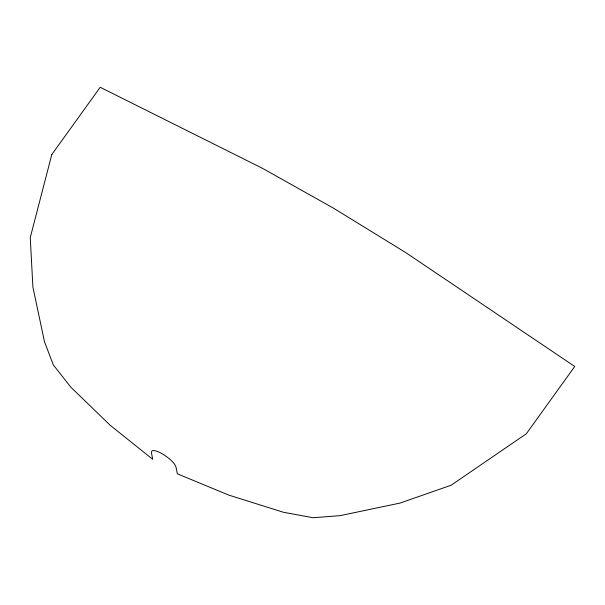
<?xml version="1.0" encoding="UTF-8"?>
<svg xmlns="http://www.w3.org/2000/svg" width="605" height="605" viewBox="0 0 605 605"><rect width="100%" height="100%" fill="white"/><g stroke="black" fill="none" stroke-linecap="round" stroke-linejoin="round"><path stroke-width="0.91" d="M51.803 154.54L30.25 237.614L32.897 287.05L44.49 341.757L53.316 364.898L70.838 387.185L110.276 425.345L152.732 459.308L151.409 452.608L151.863 450.982A14.981 4.394 35.7 0 1 162.556 453.992A14.981 4.394 35.7 0 1 174.716 464.436L176.017 467.09L177.348 473.791L228.879 495.14L283.442 512.276L313.072 517.736L340.04 515.657L400.041 503.08L451.096 485.24L526.342 433.755L574.75 366.479L406.015 252.769L333.816 208.362L262.479 168.319L100.211 87.264L51.803 154.54"/></g></svg>
